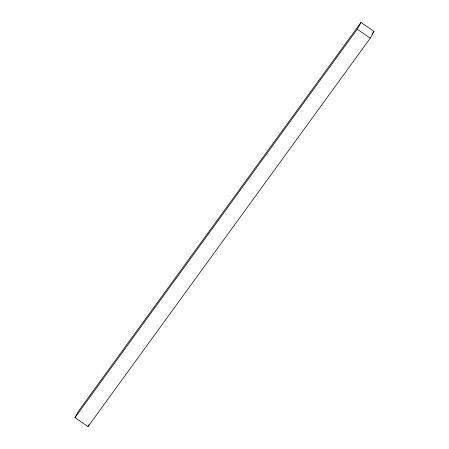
<?xml version="1.0" encoding="UTF-8"?>
<svg xmlns="http://www.w3.org/2000/svg" width="449" height="449" viewBox="0 0 449 449"><rect width="100%" height="100%" fill="white"/><g stroke="black" fill="none" stroke-linecap="round" stroke-linejoin="round"><path stroke-width="0.67" d="M74.961 417.632L78.721 410.824L360.968 22.45L374.039 31.368L370.279 38.176L88.032 426.55L74.961 417.632L357.208 29.258L360.968 22.45M88.032 426.55L89.284 424.283M371.98 34.203L374.039 31.368M357.208 29.258L370.279 38.176"/></g></svg>
